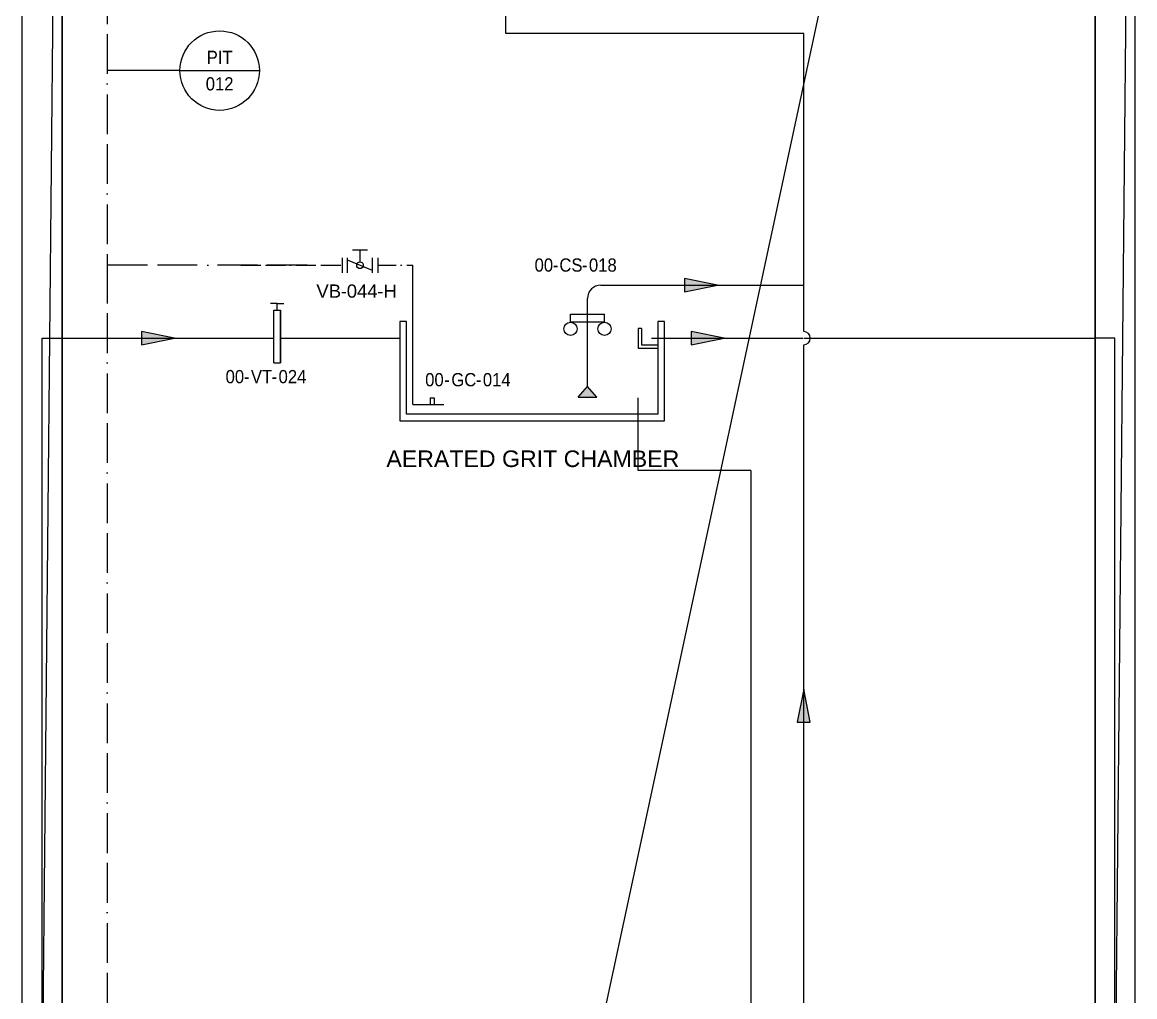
# Model space of a CAD drawing. Header units: millimetres. Extents: x 1592 to 1764, y 1069 to 1795.
# Drawn here: x 1596.3 to 1764.3, y 1452.3 to 1599.5 of the extents above; entities that cross this region are included whole.
import ezdxf
from ezdxf.enums import TextEntityAlignment as Align

# ---------------------------------------------------------------- set-up
doc = ezdxf.new("R2010")
doc.units = ezdxf.units.MM
doc.set_wipeout_variables(frame=1)
doc.linetypes.add('ACAD_ISO11W100', pattern=[33, 12, -3, 12, -3, 0, -3])
doc.layers.get('DEFPOINTS').update_dxf_attribs({"color": 10})
for name, color, linetype in [('air', 80, 'ACAD_ISO11W100'), ('equipment', 5, 'Continuous'), ('instrumentation', 4, 'Continuous'), ('RefPIDSandTrap$0$Text', 7, 'Continuous'), ('unit', 1, 'Continuous'), ('valve', 7, 'Continuous')]:
    doc.layers.add(name, color=color, linetype=linetype)
doc.layers.add('sewer', color=7, linetype='Continuous', true_color=0x1c2600)
doc.styles.add('ChannelGatemotoractuated_Channelgatesandtrap$0$Organica', font='arial.ttf')
doc.styles.add('Diffusor_CoarseBubbleDiffuserAeratedgritchamber$0$Organica', font='arial.ttf')
doc.styles.add('LongitudinalClarifier_GritRemovalBridge$0$Organica', font='arial.ttf')
doc.styles.add('Organica', font='arial.ttf')
doc.styles.add('RefPIDSandTrap$0$Organica', font='arial.ttf')

# ---------------------------------------------------------------- blocks, each defined once
blk = doc.blocks.new('*U4')
at = {"layer": 'DEFPOINTS'}
blk.add_line((0, -306), (6, 306), dxfattribs=at)
at = {"layer": 'DEFPOINTS', "flags": 128}
blk.add_lwpolyline([(0, 306), (6, 306), (6, -306), (0, -306)], close=True, dxfattribs=at)
blk = doc.blocks.new('*U49')
at = {"layer": 'DEFPOINTS'}
blk.add_line((0, -363), (156, 363), dxfattribs=at)
at = {"layer": 'DEFPOINTS', "flags": 128}
blk.add_lwpolyline([(0, 363), (156, 363), (156, -363), (0, -363)], close=True, dxfattribs=at)
blk = doc.blocks.new('*U8')
at = {"color": 4}
for q in [(-17, 17), (6, 17)]:
    blk.add_line((-6, 17), q, dxfattribs=at)
blk.add_circle((0, 17), 6, dxfattribs=at)
at = {"style": 'Organica', "width": 0.9}
for tag, flags, p in [('EQUIP_TYPE', 9, (31.18, 65.35)), ('AREA_CODE', 9, (31.18, 62.35)), ('NOTE', 9, (31.18, 59.35)), ('NOTE_CHINESE', 9, (31.18, 56.35)), ('MODEL', 9, (31.18, 53.35)), ('MANUFACTURE', 9, (31.18, 50.35)), ('SPECIFICATION', 9, (31.18, 47.35)), ('DI', 9, (31.18, 44.35)), ('DO', 9, (31.18, 41.35)), ('AI', 9, (31.18, 38.35)), ('AO', 9, (31.18, 35.35)), ('PB', 9, (31.18, 32.35)), ('PO', 9, (31.18, 29.35)), ('TAG_ID', 8, (0, 19)), ('TAG', 8, (0, 15))]:
    blk.add_attdef(tag, text='', height=2, dxfattribs=dict(at, flags=flags)).set_placement(p, align=Align.MIDDLE_CENTER)
blk = doc.blocks.new('break')
blk.add_arc((0, 0), 1, 270, 90)
blk.add_wipeout([(-0.12, -0.11), (-0.12, -0.89), (0, -1), (0.12, -0.89), (0.12, -0.11), (0, 0)])
blk.add_wipeout([(-0.12, 0.11), (-0.12, 0.89), (0, 1), (0.12, 0.89), (0.12, 0.11), (0, 0)])
blk = doc.blocks.new('*U40')
blk.add_line((1.14, 2.29), (-1.14, 2.29))
at = {"char_height": 2, "width": 5.3402, "style": 'Organica'}
for s, insert, attachment_point in [('-H', (2.6, -3.9), 4), ('-', (-1.98, -3.9), 6)]:
    blk.add_mtext(s, dxfattribs=dict(at, insert=insert, attachment_point=attachment_point))
at = {"style": 'Organica'}
for tag, flags, p in [('EQUIP_TYPE', 1, (-8.63, 62.54)), ('NOTE', 1, (-8.63, 59.54)), ('NOTE_CHINESE', 1, (-8.63, 56.54)), ('AREA_CODE', 1, (-8.63, 53.54)), ('DI', 1, (-8.63, 50.54)), ('DO', 1, (-8.63, 47.54)), ('AI', 1, (-8.63, 44.54)), ('AO', 1, (-8.63, 41.54)), ('PB', 1, (-8.63, 38.54)), ('PO', 1, (-8.63, 35.54)), ('SP_ACTUATED', 1, (-8.63, 32.54)), ('SIZE', 1, (-8.63, 23.54)), ('MATERIAL', 1, (-8.63, 19.54)), ('PRESSURE', 1, (-8.63, 15.54)), ('TAG', 8, (0.33, -3.9))]:
    blk.add_attdef(tag, text='', height=2, dxfattribs=dict(at, flags=flags)).set_placement(p, align=Align.MIDDLE_CENTER)
blk.add_attdef('TAG_ID', text='', height=2, dxfattribs=at).set_placement((-2.86, -3.9), align=Align.MIDDLE_RIGHT)
blk.add_wipeout([(-2.67, 1.14), (2.67, 1.14), (2.67, -1.14), (-2.67, -1.14)])
for p, q in [((0, 0.5), (0, 2.29)), ((-2.67, 1.14), (-2.67, -1.14)), ((-1.9, -1.14), (-1.9, 1.14)), ((1.9, -0.76), (-1.9, 0.76)), ((1.9, -1.14), (1.9, 1.14)), ((2.67, 1.14), (2.67, -1.14))]:
    blk.add_line(p, q)
blk.add_circle((0, 0), 0.5)
blk = doc.blocks.new('*U23')
for p, q in [((0.5, 9), (-0.5, 9)), ((0.5, 8), (0.5, 9)), ((0.5, 9), (1.5, 9))]:
    blk.add_line(p, q)
blk.add_lwpolyline([(0, 8), (1, 8), (1, 0), (0, 0)], close=True)
at = {"char_height": 2, "width": 5.3402, "attachment_point": 6, "line_spacing_factor": 0.9, "style": 'ChannelGatemotoractuated_Channelgatesandtrap$0$Organica'}
for insert in [(-3.7, -2.07), (0.5, -2.07)]:
    blk.add_mtext('{\\W0.9;-}', dxfattribs=dict(at, insert=insert))
at = {"style": 'ChannelGatemotoractuated_Channelgatesandtrap$0$Organica', "flags": 1}
for tag, p in [('EQUIP_TYPE', (37.6, 83.28)), ('NOTE', (37.6, 80.28)), ('NOTE_CHINESE', (37.6, 77.28)), ('MATERIAL_FRAME', (37.6, 74.17)), ('MATERIAL_STEM', (37.6, 71.17)), ('MATERIAL_BODY', (37.6, 68.17)), ('MATERIAL_SEALING', (37.6, 65.17)), ('MODEL', (37.6, 55.86)), ('MANUFACTURE', (37.6, 52.75)), ('UNIT_WATER_LEVEL', (37.76, 49.29)), ('UNIT_CHANNELH', (37.76, 46.29)), ('UNIT_CHANNELW', (37.76, 43.5)), ('SP_WATER_LEVEL', (37.76, 40.5)), ('SP_CHANNELW', (37.76, 37.5)), ('SP_CHANNELH', (37.76, 34.29)), ('STB_DTY', (37.76, 31.29)), ('PROCESSUNITAREA', (37.76, 27.66))]:
    blk.add_attdef(tag, text='', height=2, dxfattribs=at).set_placement(p, align=Align.MIDDLE_CENTER)
at = {"style": 'ChannelGatemotoractuated_Channelgatesandtrap$0$Organica', "width": 0.9}
for tag, p in [('AREA_CODE', (-4.5, -2.07)), ('TAG_ID', (-0.26, -2.07))]:
    blk.add_attdef(tag, text='', height=2, dxfattribs=at).set_placement(p, align=Align.MIDDLE_RIGHT)
at = {"style": 'ChannelGatemotoractuated_Channelgatesandtrap$0$Organica', "width": 0.9, "flags": 8}
blk.add_attdef('TAG', text='', height=2, dxfattribs=at).set_placement((2.81, -2.07), align=Align.MIDDLE_CENTER)
blk.add_wipeout([(0, 8), (1, 8), (1, 0), (0, 0)])
for p, q in [((0, 8), (1, 8)), ((0, 0), (0, 8)), ((1, 0), (1, 8)), ((0, 0), (1, 0))]:
    blk.add_line(p, q)
blk = doc.blocks.new('*U13')
for p, q in [((1, 1), (1, 22)), ((3.61, 2), (3.61, 1)), ((3.61, 2), (4.21, 2)), ((4.21, 2), (4.21, 1)), ((1, 1), (5.67, 1))]:
    blk.add_line(p, q)
at = {"char_height": 2, "width": 5.3402, "attachment_point": 6, "line_spacing_factor": 0.9, "style": 'Diffusor_CoarseBubbleDiffuserAeratedgritchamber$0$Organica'}
for insert in [(6.55, 4.72), (11.35, 4.72)]:
    blk.add_mtext('{\\W0.9;-}', dxfattribs=dict(at, insert=insert))
at = {"style": 'Diffusor_CoarseBubbleDiffuserAeratedgritchamber$0$Organica', "flags": 1}
for tag, p in [('EQUIP_TYPE', (30.85, 68.43)), ('NOTE', (30.85, 65.43)), ('NOTE_CHINESE', (30.85, 62.43)), ('MATERIAL_MEMBRANE', (30.85, 59.33)), ('MATERIAL_PIPE', (30.85, 56.33)), ('STB_DTY', (30.85, 50.13)), ('MODEL', (30.85, 47.01)), ('MANUFACTURE', (30.85, 43.91)), ('NUMBEROFG', (30.85, 40.63)), ('NUMBEROFDIFF', (30.85, 37.52)), ('INSTALLATION', (31.25, 34.42)), ('UNIT_FLOWMIN', (31.25, 31.42)), ('UNIT_FLOWMAX', (31.25, 28.42)), ('SP_FLOWMAX', (31.25, 25.42)), ('SP_FLOWMIN', (31.25, 22.42)), ('PROCESSUNITAREA', (31.25, 19.05))]:
    blk.add_attdef(tag, text='', height=2, dxfattribs=at).set_placement(p, align=Align.MIDDLE_CENTER)
at = {"style": 'Diffusor_CoarseBubbleDiffuserAeratedgritchamber$0$Organica', "width": 0.9}
for tag, p in [('AREA_CODE', (5.65, 4.72)), ('TAG_ID', (10.56, 4.72))]:
    blk.add_attdef(tag, text='', height=2, dxfattribs=at).set_placement(p, align=Align.MIDDLE_RIGHT)
at = {"style": 'Diffusor_CoarseBubbleDiffuserAeratedgritchamber$0$Organica', "width": 0.9, "flags": 8}
blk.add_attdef('TAG', text='', height=2, dxfattribs=at).set_placement((13.65, 4.72), align=Align.MIDDLE_CENTER)
blk = doc.blocks.new('*U15')
blk.add_hatch(color=256).paths.add_polyline_path([(0, 0), (-1.4, -1.59), (1.4, -1.59)])
for p, q in [((2, 15.32), (3.63, 15.32)), ((0, 0), (0, 13.32)), ((-2.57, 9.71), (-2.57, 10.94)), ((-2.57, 10.94), (2.57, 10.94)), ((2.57, 9.71), (2.57, 10.94)), ((2.57, 9.71), (-2.57, 9.71)), ((-1.4, -1.59), (0, 0)), ((1.4, -1.59), (0, 0)), ((-1.4, -1.59), (1.4, -1.59))]:
    blk.add_line(p, q)
for centre in [(-2.57, 8.71), (2.57, 8.71)]:
    blk.add_circle(centre, 1)
blk.add_arc((2, 13.32), 2, 90, 180)
at = {"char_height": 2, "width": 5.3402, "attachment_point": 6, "line_spacing_factor": 0.9, "style": 'LongitudinalClarifier_GritRemovalBridge$0$Organica'}
for insert in [(-4.4, 18.35), (0, 18.35)]:
    blk.add_mtext('{\\W0.9;-}', dxfattribs=dict(at, insert=insert))
at = {"style": 'LongitudinalClarifier_GritRemovalBridge$0$Organica', "flags": 1}
for tag, p in [('EQUIP_TYPE', (20.01, 107.63)), ('NOTE', (20.01, 104.63)), ('NOTE_CHINESE', (20.01, 101.63)), ('UNIT_LENGTH', (20.01, 98.63)), ('UNIT_WIDTH', (20.01, 95.63)), ('UNIT_LEVEL', (20.01, 92.63)), ('UNIT_BOARD', (20.01, 89.63)), ('SP_LENGTH', (20.01, 86.63)), ('SP_WIDTH', (20.01, 83.63)), ('SP_LEVEL', (20.01, 80.63)), ('SP_BOARD', (20.01, 77.63)), ('MATERIAL_SUBSURFACE', (20.01, 74.63)), ('MATERIAL_ABOVE_WATER', (20.01, 71.53)), ('INSTALLED_POWER', (20.01, 68.32)), ('CONSUMED_POWER', (20.01, 65.32)), ('MODEL', (20.01, 62.21)), ('MANUFACTURE', (20.01, 59.11)), ('STB_DTY', (20.13, 56.37)), ('RUNNINGHOURS', (23.22, 53.52)), ('DI', (23.22, 50.52)), ('DO', (23.22, 47.52)), ('AI', (23.22, 44.52)), ('AO', (23.22, 41.52)), ('PO', (23.22, 38.52)), ('PB', (23.22, 35.52)), ('PROCESSUNITAREA', (23.22, 32.17))]:
    blk.add_attdef(tag, text='', height=2, dxfattribs=at).set_placement(p, align=Align.MIDDLE_CENTER)
at = {"style": 'LongitudinalClarifier_GritRemovalBridge$0$Organica', "width": 0.9}
for tag, p in [('AREA_CODE', (-5.2, 18.35)), ('TAG_ID', (-0.76, 18.35))]:
    blk.add_attdef(tag, text='', height=2, dxfattribs=at).set_placement(p, align=Align.MIDDLE_RIGHT)
at = {"style": 'LongitudinalClarifier_GritRemovalBridge$0$Organica', "width": 0.9, "flags": 8}
blk.add_attdef('TAG', text='', height=2, dxfattribs=at).set_placement((2.31, 18.35), align=Align.MIDDLE_CENTER)
blk = doc.blocks.new('*U11')
for p, q in [((36, 13.98), (36, 10.98)), ((36.5, 13.98), (36, 13.98)), ((36.5, 13.98), (36.5, 11.48)), ((36, 10.98), (39, 10.98)), ((36.5, 11.48), (39, 11.48))]:
    blk.add_line(p, q)
at = {"flags": 128}
blk.add_lwpolyline([(0, 15), (0, 0), (40, 0), (40, 15), (39, 15), (39, 1), (1, 1), (1, 15)], close=True, dxfattribs=at)
at = {"style": 'RefPIDSandTrap$0$Organica', "flags": 1}
for tag, p in [('WIDTH', (-11.4, 38.99)), ('HEIGHT', (-11.4, 36.04)), ('LENGTH', (-11.4, 33.02)), ('LIQUIDLEVEL', (-11.4, 29.93)), ('VOLUME', (-11.4, 26.97))]:
    blk.add_attdef(tag, text='', height=2, dxfattribs=at).set_placement(p, align=Align.MIDDLE_CENTER)
at = {"layer": 'RefPIDSandTrap$0$Text', "style": 'RefPIDSandTrap$0$Organica'}
blk.add_attdef('NAME1_001', (19.5, -6.96), '', height=2.5, dxfattribs=at)

msp = doc.modelspace()

# ---------------------------------------------------------------- hatches: boundary and pattern name
for points in [[(1696.31, 1558.75), (1701.31, 1559.75), (1696.31, 1560.75)], [(1614.31, 1550.75), (1619.31, 1551.75), (1614.31, 1552.75)], [(1697.31, 1550.75), (1702.31, 1551.75), (1697.31, 1552.75)], [(1715.31, 1493.75), (1714.31, 1498.75), (1713.31, 1493.75)]]:
    msp.add_hatch(color=256).paths.add_polyline_path(points)

# ---------------------------------------------------------------- linework, layer by layer
for points in [[(1701.31, 1559.75), (1696.31, 1560.75)], [(1696.31, 1560.75), (1696.31, 1558.75)], [(1696.31, 1558.75), (1701.31, 1559.75)], [(1619.31, 1551.75), (1614.31, 1552.75)], [(1614.31, 1552.75), (1614.31, 1550.75)], [(1702.31, 1551.75), (1697.31, 1552.75)], [(1697.31, 1552.75), (1697.31, 1550.75)], [(1614.31, 1550.75), (1619.31, 1551.75)], [(1697.31, 1550.75), (1702.31, 1551.75)], [(1714.31, 1498.75), (1713.31, 1493.75)], [(1715.31, 1493.75), (1714.31, 1498.75)], [(1713.31, 1493.75), (1715.31, 1493.75)]]:
    msp.add_lwpolyline(points)
at = {"layer": 'air', "lineweight": 25, "ltscale": 0.5}
for p, q in [((1609.11, 1654.94), (1609.11, 1563)), ((1609.11, 1563), (1609.11, 1443))]:
    msp.add_line(p, q, dxfattribs=at)
at = {"layer": 'air', "lineweight": 25, "ltscale": 0.25}
msp.add_line((1629.31, 1562.75), (1655.31, 1562.75), dxfattribs=at)
at = {"layer": 'air', "lineweight": 25, "ltscale": 0.5, "flags": 128}
msp.add_lwpolyline([(1639.31, 1562.75), (1609.11, 1562.75)], dxfattribs=at)
at = {"layer": 'sewer'}
for p, q in [((1685.31, 1559.75), (1714.31, 1559.75)), ((1714.31, 1439.75), (1714.31, 1559.75)), ((1599.31, 1551.75), (1602.31, 1551.75)), ((1599.31, 1491.75), (1599.31, 1551.75)), ((1761.31, 1551.75), (1758.31, 1551.75)), ((1761.31, 1491.75), (1761.31, 1551.75)), ((1706.31, 1531.75), (1697.31, 1531.75)), ((1706.31, 1531.75), (1706.31, 1219.75)), ((1599.31, 1431.75), (1599.31, 1491.75)), ((1761.31, 1431.75), (1761.31, 1491.75))]:
    msp.add_line(p, q, dxfattribs=at)
at = {"layer": 'sewer', "lineweight": 25, "ltscale": 0.25}
for p, q in [((1602.31, 1551.75), (1653.31, 1551.75)), ((1691.31, 1551.75), (1758.31, 1551.75)), ((1689.31, 1531.75), (1689.31, 1542.75)), ((1697.31, 1531.75), (1689.31, 1531.75))]:
    msp.add_line(p, q, dxfattribs=at)
at = {"layer": 'sewer', "ltscale": 0.1}
msp.add_lwpolyline([(1714.31, 1559.75), (1714.31, 1597.75), (1669.31, 1597.75), (1669.31, 1674.88), (1679.74, 1674.88)], dxfattribs=at)

# ---------------------------------------------------------------- block references
at = {"layer": 'DEFPOINTS'}
for name, p in [('*U49', (1602.31, 1431.75)), ('*U4', (1596.31, 1431.75)), ('*U4', (1758.31, 1431.75))]:
    msp.add_blockref(name, p, dxfattribs=at)
at = {"layer": 'equipment'}
ref = msp.add_blockref('*U13', (1654.31, 1540.75), dxfattribs=at)
ref.add_attrib('TAG', '014', dxfattribs={"layer": '0', "height": 2, "style": 'Diffusor_CoarseBubbleDiffuserAeratedgritchamber$0$Organica', "width": 0.9}).set_placement((1667.96, 1545.48), align=Align.MIDDLE_CENTER)
ref.add_attrib('AREA_CODE', '00', dxfattribs={"layer": '0', "height": 2, "style": 'Diffusor_CoarseBubbleDiffuserAeratedgritchamber$0$Organica', "width": 0.9}).set_placement((1659.95, 1545.48), align=Align.MIDDLE_RIGHT)
ref.add_attrib('TAG_ID', 'GC', dxfattribs={"layer": '0', "height": 2, "style": 'Diffusor_CoarseBubbleDiffuserAeratedgritchamber$0$Organica', "width": 0.9}).set_placement((1664.87, 1545.48), align=Align.MIDDLE_RIGHT)
ref = msp.add_blockref('*U15', (1681.67, 1544.44), dxfattribs=at)
ref.add_attrib('TAG', '018', dxfattribs={"layer": '0', "height": 2, "style": 'LongitudinalClarifier_GritRemovalBridge$0$Organica', "width": 0.9}).set_placement((1683.98, 1562.79), align=Align.MIDDLE_CENTER)
ref.add_attrib('AREA_CODE', '00', dxfattribs={"layer": '0', "height": 2, "style": 'LongitudinalClarifier_GritRemovalBridge$0$Organica', "width": 0.9}).set_placement((1676.47, 1562.79), align=Align.MIDDLE_RIGHT)
ref.add_attrib('TAG_ID', 'CS', dxfattribs={"layer": '0', "height": 2, "style": 'LongitudinalClarifier_GritRemovalBridge$0$Organica', "width": 0.9}).set_placement((1680.91, 1562.79), align=Align.MIDDLE_RIGHT)
at = {"layer": 'instrumentation'}
ref = msp.add_blockref('*U8', (1626.11, 1575.15), dxfattribs=at)
ref.add_attrib('TAG', '012', dxfattribs={"layer": '0', "height": 2, "style": 'Organica', "width": 0.9}).set_placement((1626.11, 1590.15), align=Align.MIDDLE_CENTER)
ref.add_attrib('TAG_ID', 'PIT', dxfattribs={"layer": '0', "height": 2, "style": 'Organica', "width": 0.9}).set_placement((1626.11, 1594.15), align=Align.MIDDLE_CENTER)
at = {"layer": 'unit'}
ref = msp.add_blockref('*U11', (1653.31, 1539.25), dxfattribs=at)
ref.add_attrib('NAME1_001', 'AERATED GRIT CHAMBER', (1651.29, 1532.29), dxfattribs={"layer": 'RefPIDSandTrap$0$Text', "height": 2.5, "style": 'RefPIDSandTrap$0$Organica'})

# ---------------------------------------------------------------- next in the draw order: block references
at = {"layer": 'equipment'}
ref = msp.add_blockref('*U23', (1634.31, 1548), dxfattribs=at)
ref.add_attrib('TAG', '024', dxfattribs={"layer": '0', "height": 2, "style": 'ChannelGatemotoractuated_Channelgatesandtrap$0$Organica', "width": 0.9}).set_placement((1637.11, 1545.94), align=Align.MIDDLE_CENTER)
ref.add_attrib('AREA_CODE', '00', dxfattribs={"layer": '0', "height": 2, "style": 'ChannelGatemotoractuated_Channelgatesandtrap$0$Organica', "width": 0.9}).set_placement((1629.81, 1545.94), align=Align.MIDDLE_RIGHT)
ref.add_attrib('TAG_ID', 'VT', dxfattribs={"layer": '0', "height": 2, "style": 'ChannelGatemotoractuated_Channelgatesandtrap$0$Organica', "width": 0.9}).set_placement((1634.05, 1545.94), align=Align.MIDDLE_RIGHT)
at = {"layer": 'sewer'}
msp.add_blockref('break', (1714.31, 1551.75), dxfattribs=at)
at = {"layer": 'valve'}
ref = msp.add_blockref('*U40', (1647.31, 1562.75), dxfattribs=at)
ref.add_attrib('TAG', '044', dxfattribs={"layer": '0', "height": 2, "style": 'Organica'}).set_placement((1647.64, 1558.86), align=Align.MIDDLE_CENTER)
ref.add_attrib('TAG_ID', 'VB', dxfattribs={"layer": '0', "height": 2, "style": 'Organica'}).set_placement((1644.45, 1558.86), align=Align.MIDDLE_RIGHT)

doc.saveas('drawing.dxf')
